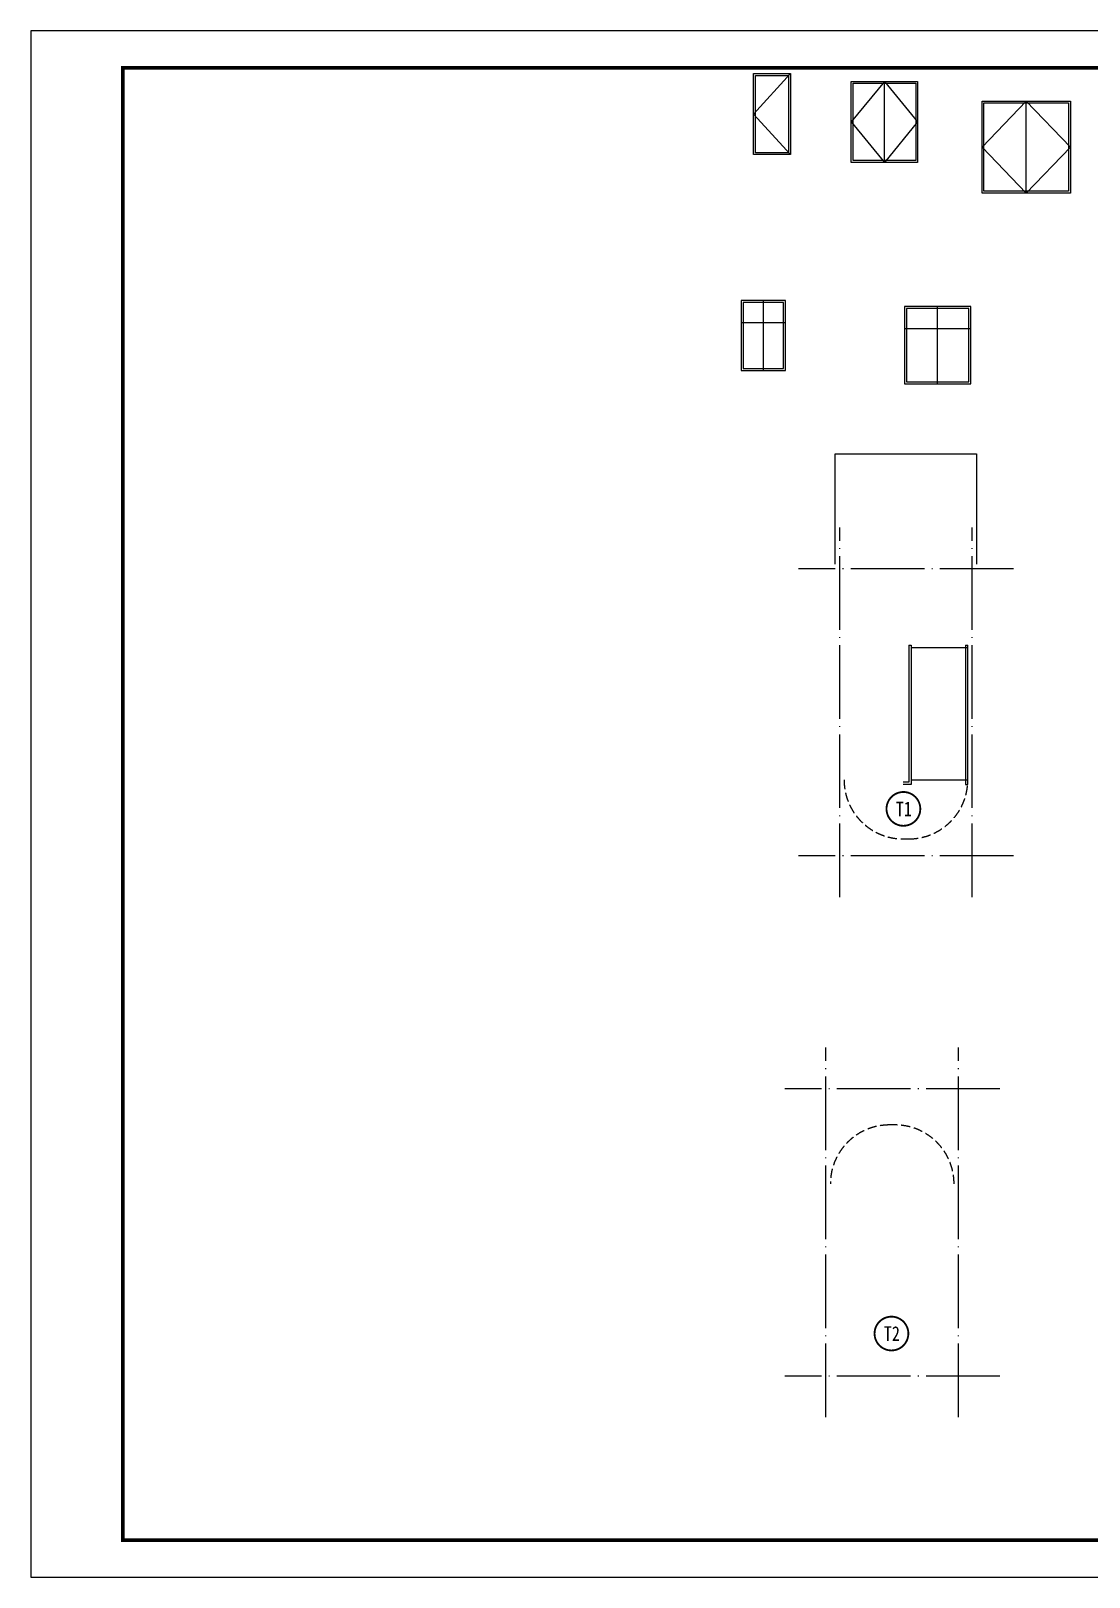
# Model space of a CAD drawing. Extents: x -695846 to 822170, y -413475 to 397179.
# Drawn here: x 528620 to 557365, y 220602 to 262602 of the extents above; entities that cross this region are included whole.
import ezdxf

# ---------------------------------------------------------------- set-up
doc = ezdxf.new("R2010")
doc.units = 0
doc.header["$LTSCALE"] = 1000
doc.header["$MEASUREMENT"] = 0
doc.linetypes.add('DASH', pattern=[0.35, 0.25, -0.1])
doc.linetypes.add('DOTE', pattern=[2.42, 2, -0.2, 0.02, -0.2])
for name, color, linetype in [('A-立面门窗', 4, 'Continuous'), ('A-立面门窗开启线', 8, 'Continuous'), ('DOTE', 1, 'DOTE'), ('PUB_TEXT', 7, 'Continuous'), ('STAIR', 2, 'Continuous'), ('T-图框-175', 175, 'Continuous'), ('WINDOW', 4, 'Continuous')]:
    doc.layers.add(name, color=color, linetype=linetype)
doc.styles.add('-黑体', font='simhei.ttf', dxfattribs={"width": 0.8})

# ---------------------------------------------------------------- blocks, each defined once
blk = doc.blocks.new('A$Cf8d6b2ec')
at = {"const_width": 50}
blk.add_lwpolyline([(918, 459, 1), (0, 459, 1)], format="xyb", close=True, dxfattribs=at)
at = {"layer": 'PUB_TEXT', "style": '-黑体', "width": 0.8}
blk.add_text('T1', height=400, dxfattribs=at).set_placement((254, 258, -343))
blk = doc.blocks.new('A$C4a45d1b0')
at = {"const_width": 50}
blk.add_lwpolyline([(918, 459, 1), (0, 459, 1)], format="xyb", close=True, dxfattribs=at)
at = {"layer": 'PUB_TEXT', "style": '-黑体', "width": 0.8}
blk.add_text('T2', height=400, dxfattribs=at).set_placement((254, 258, -343))

msp = doc.modelspace()

# ---------------------------------------------------------------- linework, layer by layer
at = {"layer": 'A-立面门窗'}
for points in [[(548251, 261442), (549251, 261442), (549251, 259242), (548251, 259242)], [(548301, 261392), (549201, 261392), (549201, 259292), (548301, 259292)], [(550906, 261232), (552706, 261232), (552706, 259032), (550906, 259032)], [(550956, 261182), (552656, 261182), (552656, 259082), (550956, 259082)], [(554460, 260698), (556860, 260698), (556860, 258198), (554460, 258198)], [(554510, 260648), (556810, 260648), (556810, 258248), (554510, 258248)]]:
    msp.add_lwpolyline(points, close=True, dxfattribs=at)
for points in [[(551806, 259032), (551806, 261232)], [(555660, 258198), (555660, 260698)]]:
    msp.add_lwpolyline(points, dxfattribs=at)
at = {"layer": 'A-立面门窗开启线'}
for points in [[(549251, 261442), (548251, 260342), (549251, 259242)], [(551806, 261232), (550906, 260132), (551806, 259032)], [(551806, 261232), (552706, 260132), (551806, 259032)], [(555660, 260698), (554460, 259448), (555660, 258198)], [(555660, 260698), (556860, 259448), (555660, 258198)]]:
    msp.add_lwpolyline(points, dxfattribs=at)
at = {"layer": 'DOTE'}
for p, q in [((550590, 239074), (550590, 249114)), ((554190, 239074), (554190, 249114)), ((555310, 247994), (549470, 247994)), ((555310, 240194), (549470, 240194)), ((550217, 224943), (550217, 234983)), ((553817, 224943), (553817, 234983)), ((554937, 233863), (549097, 233863)), ((554937, 226063), (549097, 226063))]:
    msp.add_line(p, q, dxfattribs=at)
at = {"layer": 'STAIR', "color": 9, "linetype": 'DASH'}
for p, q in [((552310, 240654), (552470, 240654)), ((552097, 232883), (551937, 232883))]:
    msp.add_line(p, q, dxfattribs=at)
at = {"layer": 'STAIR', "elevation": -343}
msp.add_lwpolyline([(550470, 248114), (550470, 251114), (554310, 251114), (554310, 248114)], dxfattribs=at)
at = {"layer": 'STAIR'}
for points in [[(552470, 245914), (552470, 242194), (552310, 242194)], [(552530, 245914), (552530, 242134), (552310, 242134)], [(552470, 245914), (552530, 245914)], [(552530, 245854), (554070, 245854)], [(554010, 245914), (554010, 242134), (554070, 242134), (554070, 245914)], [(554010, 245914), (554070, 245914)], [(552530, 242254), (554070, 242254)]]:
    msp.add_lwpolyline(points, dxfattribs=at)
at = {"layer": 'STAIR', "color": 9, "linetype": 'DASH'}
for points in [[(550710, 242254, 0.414214), (552310, 240654)], [(554070, 242254, -0.414214), (552470, 240654)], [(550337, 231283, -0.414214), (551937, 232883)], [(553697, 231283, 0.414214), (552097, 232883)]]:
    msp.add_lwpolyline(points, format="xyb", dxfattribs=at)
at = {"layer": 'T-图框-175'}
msp.add_lwpolyline([(528620, 220602), (588020, 220602), (588020, 262602), (528620, 262602)], close=True, dxfattribs=at)
at = {"layer": 'T-图框-175', "const_width": 100}
msp.add_lwpolyline([(531120, 221602), (587020, 221602), (587020, 261602), (531120, 261602)], close=True, dxfattribs=at)
at = {"layer": 'WINDOW'}
for points in [[(547916, 253378), (549116, 253378), (549116, 255278), (547916, 255278)], [(547966, 253428), (549066, 253428), (549066, 255228), (547966, 255228)], [(552351, 253016), (554151, 253016), (554151, 255116), (552351, 255116)], [(552401, 253066), (554101, 253066), (554101, 255066), (552401, 255066)]]:
    msp.add_lwpolyline(points, close=True, dxfattribs=at)
for points in [[(548516, 253378), (548516, 255278)], [(553251, 253016), (553251, 255116)], [(547916, 254678), (549116, 254678)], [(552351, 254516), (554151, 254516)]]:
    msp.add_lwpolyline(points, dxfattribs=at)

# ---------------------------------------------------------------- block references
for name, p in [('A$Cf8d6b2ec', (551862, 241010)), ('A$C4a45d1b0', (551537, 226758))]:
    msp.add_blockref(name, p)

doc.saveas('drawing.dxf')
